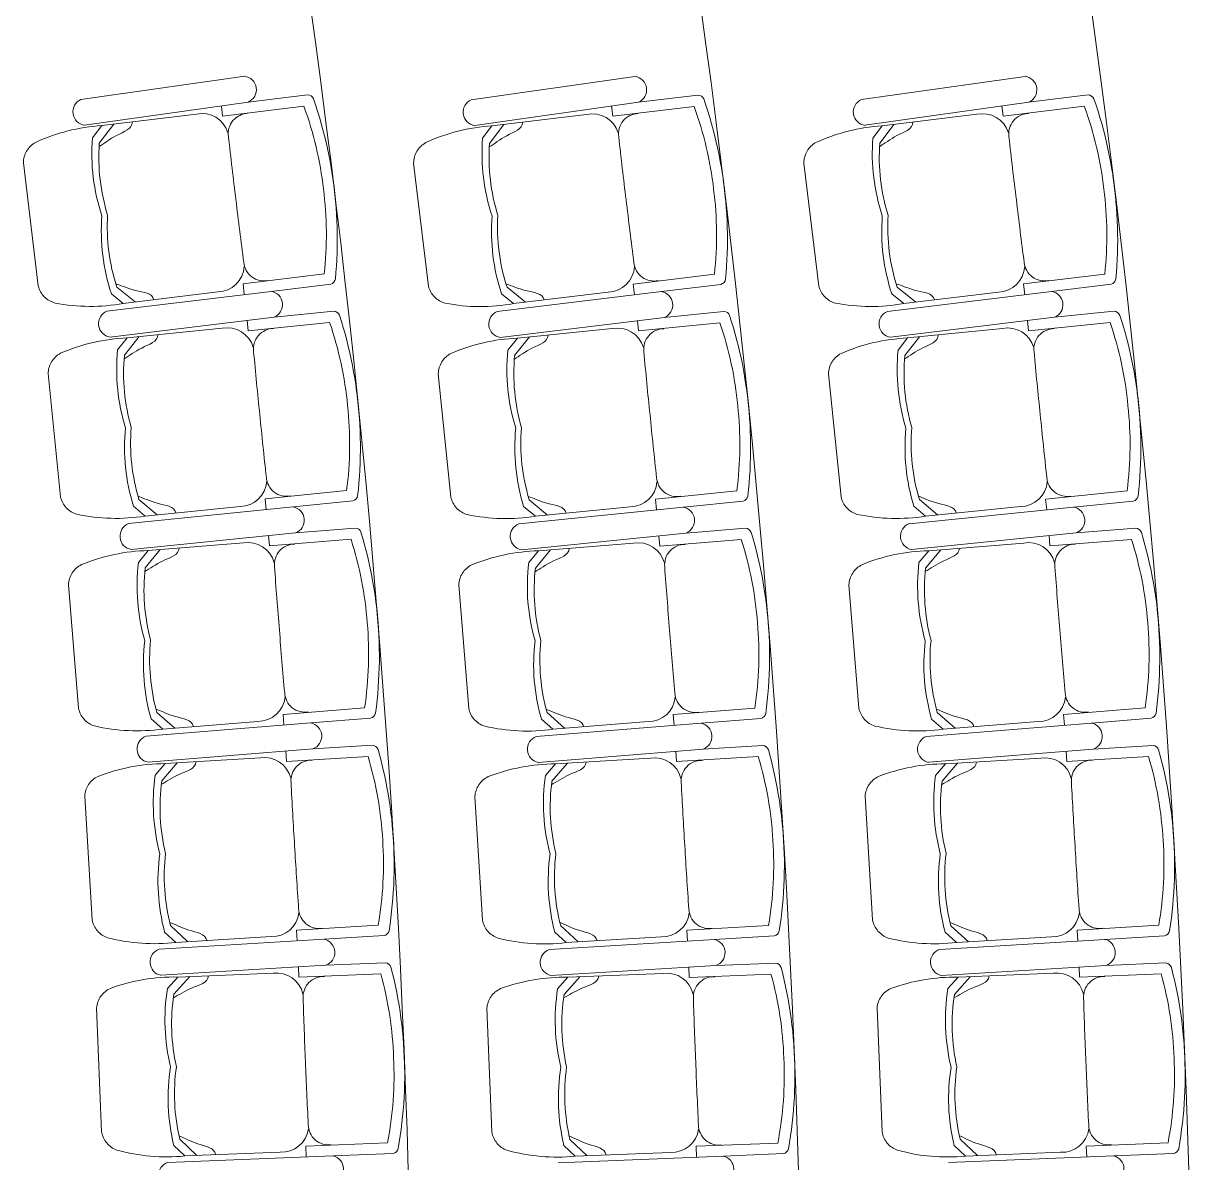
# Model space of a CAD drawing. Header units: millimetres. Extents: x 78.3 to 128, y 45 to 95.8.
# Drawn here: x 95.421 to 98.12, y 87.861 to 90.489 of the extents above; entities that cross this region are included whole.
import ezdxf

# ---------------------------------------------------------------- set-up
doc = ezdxf.new("R2010")
doc.units = ezdxf.units.MM
doc.header["$LTSCALE"] = 0.025
doc.linetypes.add('DASHED', pattern=[19.05, 12.7, -6.35])
doc.layers.add('EJES', color=7, linetype='Continuous', lineweight=0)

msp = doc.modelspace()

# ---------------------------------------------------------------- linework, layer by layer
at = {"lineweight": 15}
for p, q in [((95.9316, 90.3676), (95.5539, 90.314)), ((96.8316, 90.367), (96.4539, 90.3134)), ((97.7316, 90.3673), (97.3539, 90.3137)), ((95.9397, 90.3081), (95.5621, 90.2545)), ((96.8397, 90.3076), (96.4621, 90.254)), ((97.7397, 90.3079), (97.3621, 90.2543)), ((95.8201, 90.2801), (95.6017, 90.2536)), ((95.8777, 90.2996), (95.8806, 90.2758)), ((96.7201, 90.2795), (96.5017, 90.253)), ((96.7777, 90.299), (96.7806, 90.2752)), ((97.6201, 90.2798), (97.4017, 90.2533)), ((97.6777, 90.2993), (97.6806, 90.2755)), ((95.6017, 90.2536), (95.5803, 90.2253)), ((95.6293, 90.2569), (95.5962, 90.2132)), ((96.5017, 90.253), (96.4803, 90.2248)), ((96.5293, 90.2564), (96.4962, 90.2127)), ((97.4017, 90.2533), (97.3803, 90.225)), ((97.4293, 90.2566), (97.3962, 90.213)), ((95.6791, 89.8468), (95.6365, 89.8813)), ((95.9276, 89.8886), (95.9306, 89.8638)), ((96.5791, 89.8463), (96.5365, 89.8807)), ((96.8276, 89.8881), (96.8306, 89.8633)), ((97.4791, 89.8465), (97.4365, 89.881)), ((97.7276, 89.8883), (97.7306, 89.8635)), ((95.9925, 89.8713), (95.6137, 89.8253)), ((95.6515, 89.8434), (95.624, 89.8657)), ((95.8699, 89.8699), (95.6515, 89.8434)), ((96.8925, 89.8708), (96.5137, 89.8248)), ((96.5515, 89.8429), (96.524, 89.8652)), ((96.7699, 89.8694), (96.5515, 89.8429)), ((97.7925, 89.871), (97.4137, 89.8251)), ((97.4515, 89.8432), (97.424, 89.8655)), ((97.6699, 89.8697), (97.4515, 89.8432)), ((95.9994, 89.8117), (95.6208, 89.7657)), ((95.9372, 89.8044), (95.9396, 89.7805)), ((96.8994, 89.8112), (96.5208, 89.7652)), ((96.8372, 89.8039), (96.8396, 89.78)), ((97.7994, 89.8114), (97.4208, 89.7655)), ((97.7372, 89.8041), (97.7396, 89.7803)), ((95.688, 89.7668), (95.6541, 89.7237)), ((95.8793, 89.7861), (95.6603, 89.764)), ((96.588, 89.7662), (96.5541, 89.7232)), ((96.7793, 89.7855), (96.5603, 89.7634)), ((97.488, 89.7665), (97.4541, 89.7235)), ((97.6793, 89.7858), (97.4603, 89.7637)), ((95.6603, 89.764), (95.6384, 89.7361)), ((96.5603, 89.7634), (96.5384, 89.7356)), ((97.4603, 89.7637), (97.4384, 89.7359)), ((95.7296, 89.3557), (95.6877, 89.391)), ((95.9788, 89.3925), (95.9813, 89.3676)), ((96.6296, 89.3552), (96.5877, 89.3905)), ((96.8788, 89.392), (96.8813, 89.3671)), ((97.5296, 89.3554), (97.4877, 89.3908)), ((97.7788, 89.3922), (97.7813, 89.3674)), ((96.0433, 89.3739), (95.6638, 89.3356)), ((95.7019, 89.3529), (95.6748, 89.3758)), ((95.9208, 89.375), (95.7019, 89.3529)), ((96.9433, 89.3734), (96.5638, 89.335)), ((96.6019, 89.3524), (96.5748, 89.3752)), ((96.8208, 89.3745), (96.6019, 89.3524)), ((97.8433, 89.3736), (97.4638, 89.3353)), ((97.5019, 89.3526), (97.4748, 89.3755)), ((97.7208, 89.3748), (97.5019, 89.3526)), ((96.049, 89.3142), (95.6696, 89.2758)), ((95.9867, 89.3081), (95.9886, 89.2842)), ((96.949, 89.3136), (96.5696, 89.2753)), ((96.8867, 89.3076), (96.8886, 89.2837)), ((97.849, 89.3139), (97.4696, 89.2756)), ((97.7867, 89.3079), (97.7886, 89.284)), ((95.9284, 89.291), (95.7091, 89.2733)), ((96.8284, 89.2904), (96.6091, 89.2727)), ((97.7284, 89.2907), (97.5091, 89.273)), ((95.7091, 89.2733), (95.6866, 89.2459)), ((95.7368, 89.2755), (95.702, 89.2332)), ((96.6091, 89.2727), (96.5866, 89.2454)), ((96.6368, 89.275), (96.602, 89.2327)), ((97.5091, 89.273), (97.4866, 89.2456)), ((97.5368, 89.2752), (97.502, 89.2329)), ((96.0842, 88.8756), (95.7039, 88.8449)), ((95.7423, 88.8615), (95.7157, 88.8849)), ((95.7701, 88.8637), (95.7289, 88.8999)), ((95.9617, 88.8792), (95.7423, 88.8615)), ((96.02, 88.8955), (96.022, 88.8706)), ((96.9842, 88.8751), (96.6039, 88.8444)), ((96.6423, 88.8609), (96.6157, 88.8843)), ((96.6701, 88.8632), (96.6289, 88.8994)), ((96.8617, 88.8786), (96.6423, 88.8609)), ((96.92, 88.895), (96.922, 88.87)), ((97.8842, 88.8753), (97.5039, 88.8446)), ((97.5423, 88.8612), (97.5157, 88.8846)), ((97.5701, 88.8634), (97.5289, 88.8996)), ((97.7617, 88.8789), (97.5423, 88.8612)), ((97.82, 88.8952), (97.822, 88.8703)), ((96.0886, 88.8158), (95.7085, 88.7851)), ((95.9676, 88.795), (95.748, 88.7817)), ((96.0262, 88.811), (96.0277, 88.787)), ((96.9886, 88.8152), (96.6085, 88.7845)), ((96.8676, 88.7945), (96.648, 88.7812)), ((96.9262, 88.8104), (96.9277, 88.7865)), ((97.8886, 88.8155), (97.5085, 88.7848)), ((97.7676, 88.7947), (97.548, 88.7814)), ((97.8262, 88.8107), (97.8277, 88.7868)), ((95.748, 88.7817), (95.7249, 88.7548)), ((95.7758, 88.7834), (95.7401, 88.7418)), ((96.648, 88.7812), (96.6249, 88.7543)), ((96.6758, 88.7829), (96.6401, 88.7413)), ((97.548, 88.7814), (97.5249, 88.7545)), ((97.5758, 88.7831), (97.5401, 88.7415)), ((95.7729, 88.3693), (95.7468, 88.3932)), ((95.8007, 88.371), (95.7603, 88.408)), ((96.0512, 88.3977), (96.0527, 88.3728)), ((96.6729, 88.3688), (96.6468, 88.3927)), ((96.7007, 88.3705), (96.6603, 88.4075)), ((96.9512, 88.3972), (96.9527, 88.3723)), ((97.5729, 88.3691), (97.5468, 88.393)), ((97.6007, 88.3707), (97.5603, 88.4077)), ((97.8512, 88.3975), (97.8527, 88.3725)), ((96.115, 88.3766), (95.7341, 88.3535)), ((95.9926, 88.3826), (95.7729, 88.3693)), ((97.015, 88.376), (96.6341, 88.353)), ((96.8926, 88.3821), (96.6729, 88.3688)), ((97.915, 88.3763), (97.5341, 88.3533)), ((97.7926, 88.3823), (97.5729, 88.3691)), ((96.1182, 88.3166), (95.7376, 88.2936)), ((96.0557, 88.3131), (96.0567, 88.2891)), ((97.0182, 88.3161), (96.6376, 88.2931)), ((96.9557, 88.3126), (96.9567, 88.2886)), ((97.9182, 88.3164), (97.5376, 88.2933)), ((97.8557, 88.3128), (97.8567, 88.2889)), ((95.7769, 88.2895), (95.7533, 88.263)), ((95.8048, 88.2906), (95.7682, 88.2497)), ((95.9968, 88.2983), (95.7769, 88.2895)), ((96.6769, 88.2889), (96.6533, 88.2625)), ((96.7048, 88.29), (96.6682, 88.2492)), ((96.8968, 88.2978), (96.6769, 88.2889)), ((97.5769, 88.2892), (97.5533, 88.2628)), ((97.6048, 88.2903), (97.5682, 88.2494)), ((97.7968, 88.2981), (97.5769, 88.2892)), ((95.8214, 87.8778), (95.7817, 87.9156)), ((96.7214, 87.8772), (96.6817, 87.915)), ((97.6214, 87.8775), (97.5817, 87.9153)), ((96.1357, 87.877), (95.7545, 87.8616)), ((95.7936, 87.8766), (95.7679, 87.9011)), ((96.0134, 87.8855), (95.7936, 87.8766)), ((96.0724, 87.8995), (96.0734, 87.8745)), ((97.0357, 87.8765), (96.6545, 87.8611)), ((96.6936, 87.8761), (96.6679, 87.9006)), ((96.9134, 87.885), (96.6936, 87.8761)), ((96.9724, 87.8989), (96.9734, 87.874)), ((97.9357, 87.8767), (97.5545, 87.8614)), ((97.5936, 87.8764), (97.5679, 87.9008)), ((97.8134, 87.8852), (97.5936, 87.8764)), ((97.8724, 87.8992), (97.8734, 87.8742))]:
    msp.add_line(p, q, dxfattribs=at)
at = {"linetype": 'DASHED', "lineweight": 15}
for p, q in [((95.4211, 90.1675), (95.4555, 89.8838)), ((96.3211, 90.1669), (96.3555, 89.8833)), ((97.2211, 90.1672), (97.2555, 89.8835)), ((95.478, 89.6815), (95.5068, 89.3972)), ((96.378, 89.681), (96.4068, 89.3967)), ((97.278, 89.6812), (97.3068, 89.397)), ((95.5252, 89.1945), (95.5482, 88.9097)), ((96.4252, 89.194), (96.4482, 88.9092)), ((97.3252, 89.1942), (97.3482, 88.9094)), ((95.5625, 88.7067), (95.5798, 88.4215)), ((96.4625, 88.7061), (96.4798, 88.4209)), ((97.3625, 88.7064), (97.3798, 88.4212)), ((95.59, 88.2182), (95.6015, 87.9327)), ((96.49, 88.2176), (96.5015, 87.9321)), ((97.39, 88.2179), (97.4015, 87.9324))]:
    msp.add_line(p, q, dxfattribs=at)
at = {"lineweight": 15}
for points in [[(95.9394, 90.3081), (96.0767, 90.3248)], [(96.8394, 90.3076), (96.9767, 90.3242)], [(97.7394, 90.3078), (97.8767, 90.3245)], [(95.8806, 90.2758), (96.0679, 90.2985)], [(96.7806, 90.2752), (96.9679, 90.298)], [(97.6806, 90.2755), (97.8679, 90.2982)], [(95.9276, 89.8886), (96.1149, 89.9114)], [(96.8276, 89.8881), (97.0149, 89.9108)], [(97.7276, 89.8883), (97.9149, 89.9111)], [(95.9925, 89.8713), (96.1298, 89.888)], [(96.8925, 89.8708), (97.0298, 89.8874)], [(97.7925, 89.871), (97.9298, 89.8877)], [(95.9991, 89.8117), (96.1367, 89.8256)], [(96.8991, 89.8112), (97.0367, 89.8251)], [(97.7991, 89.8114), (97.9367, 89.8253)], [(95.9396, 89.7805), (96.1274, 89.7995)], [(96.8396, 89.78), (97.0274, 89.799)], [(97.7396, 89.7803), (97.9274, 89.7992)], [(95.9788, 89.3925), (96.1666, 89.4115)], [(96.0433, 89.3739), (96.1809, 89.3878)], [(96.8788, 89.392), (97.0666, 89.411)], [(97.7788, 89.3922), (97.9666, 89.4112)], [(97.8433, 89.3736), (97.9809, 89.3875)], [(96.9433, 89.3734), (97.0809, 89.3873)], [(96.0488, 89.3142), (96.1866, 89.3253)], [(96.9488, 89.3136), (97.0866, 89.3248)], [(97.8488, 89.3139), (97.9866, 89.325)], [(95.9886, 89.2842), (96.1767, 89.2994)], [(96.8886, 89.2837), (97.0767, 89.2989)], [(97.7886, 89.284), (97.9767, 89.2991)], [(96.02, 88.8955), (96.2081, 88.9107)], [(96.92, 88.895), (97.1081, 88.9101)], [(97.82, 88.8952), (98.0081, 88.9104)], [(96.0842, 88.8756), (96.222, 88.8867)], [(96.9842, 88.8751), (97.122, 88.8862)], [(97.8842, 88.8753), (98.022, 88.8865)], [(96.0884, 88.8157), (96.2265, 88.8241)], [(96.9884, 88.8152), (97.1265, 88.8236)], [(97.8884, 88.8155), (98.0265, 88.8238)], [(96.0277, 88.787), (96.216, 88.7984)], [(96.9277, 88.7865), (97.116, 88.7979)], [(97.8277, 88.7868), (98.016, 88.7982)], [(96.0512, 88.3977), (96.2396, 88.4091)], [(96.9512, 88.3972), (97.1396, 88.4086)], [(97.8512, 88.3975), (98.0396, 88.4089)], [(96.115, 88.3766), (96.253, 88.3849)], [(97.015, 88.376), (97.153, 88.3844)], [(97.915, 88.3763), (98.053, 88.3846)], [(96.118, 88.3166), (96.2562, 88.3222)], [(97.018, 88.3161), (97.1562, 88.3217)], [(97.918, 88.3164), (98.0562, 88.3219)], [(96.0567, 88.2891), (96.2453, 88.2967)], [(96.9567, 88.2886), (97.1453, 88.2962)], [(97.8567, 88.2889), (98.0453, 88.2965)], [(96.0724, 87.8995), (96.261, 87.9071)], [(96.9724, 87.8989), (97.161, 87.9065)], [(97.8724, 87.8992), (98.061, 87.9068)], [(96.1357, 87.877), (96.2739, 87.8826)], [(97.0357, 87.8765), (97.1739, 87.882)], [(97.9357, 87.8767), (98.0739, 87.8823)]]:
    msp.add_lwpolyline(points, dxfattribs=at)
for points in [[(96.0901, 90.3156, 0.288243), (96.0767, 90.3248, 0.288243)], [(96.0901, 90.3156, -0.060987), (96.1407, 90.0825, -0.060987)], [(96.9901, 90.3151, 0.288243), (96.9767, 90.3242, 0.288243)], [(96.9901, 90.3151, -0.060987), (97.0407, 90.0819, -0.060987)], [(97.8901, 90.3153, 0.288243), (97.8767, 90.3245, 0.288243)], [(97.8901, 90.3153, -0.060987), (97.9407, 90.0822, -0.060987)], [(95.8929, 90.2373, 0.38944), (95.8201, 90.2801, -0.177299)], [(95.939, 90.282, 0.450517), (95.8941, 90.2281, 0.003626), (95.9112, 90.083, 0.003626)], [(96.0679, 90.2985, -0.059139), (96.1131, 90.1076, -0.059139)], [(96.7929, 90.2368, 0.38944), (96.7201, 90.2795, -0.177299)], [(96.839, 90.2815, 0.450517), (96.7941, 90.2276, 0.003626), (96.8112, 90.0825, 0.003626)], [(96.9679, 90.298, -0.059139), (97.0131, 90.107, -0.059139)], [(97.6929, 90.2371, 0.38944), (97.6201, 90.2798, -0.177299)], [(97.739, 90.2817, 0.450517), (97.6941, 90.2278, 0.003626), (97.7112, 90.0828, 0.003626)], [(97.8679, 90.2982, -0.059139), (97.9131, 90.1073, -0.059139)], [(95.5803, 90.2253, 0.099555), (95.6021, 90.0455, 0.500475)], [(96.4803, 90.2248, 0.099555), (96.5021, 90.045, 0.500475)], [(97.3803, 90.225, 0.099555), (97.4021, 90.0453, 0.500475)], [(95.5962, 90.2132, 0.093035), (95.6153, 90.0471, 0.093035)], [(96.4962, 90.2127, 0.093035), (96.5153, 90.0466, 0.093035)], [(97.3962, 90.213, 0.093035), (97.4153, 90.0469, 0.093035)], [(96.1406, 89.9001, 0.060987), (96.1339, 90.1386, 0.060987)], [(97.0406, 89.8995, 0.060987), (97.0339, 90.138, 0.060987)], [(97.9406, 89.8998, 0.060987), (97.9339, 90.1383, 0.060987)], [(96.1149, 89.9114, 0.059139), (96.1131, 90.1076, 0.059139)], [(97.0149, 89.9108, 0.059139), (97.0131, 90.107, 0.059139)], [(97.9149, 89.9111, 0.059139), (97.9131, 90.1073, 0.059139)], [(95.9858, 89.8965, -0.450517), (95.9293, 89.9381, -0.003626), (95.9112, 90.083, -0.003626)], [(96.8858, 89.896, -0.450517), (96.8293, 89.9376, -0.003626), (96.8112, 90.0825, -0.003626)], [(97.7858, 89.8963, -0.450517), (97.7293, 89.9378, -0.003626), (97.7112, 90.0828, -0.003626)], [(95.624, 89.8657, -0.099555), (95.6021, 90.0455, -0.500475)], [(95.6365, 89.8813, -0.093035), (95.6153, 90.0471, -0.093035)], [(96.524, 89.8652, -0.099555), (96.5021, 90.045, -0.500475)], [(96.5365, 89.8807, -0.093035), (96.5153, 90.0466, -0.093035)], [(97.424, 89.8655, -0.099555), (97.4021, 90.0453, -0.500475)], [(97.4365, 89.881, -0.093035), (97.4153, 90.0469, -0.093035)], [(95.9304, 89.9289, -0.38944), (95.8699, 89.8699, 0.177299)], [(96.8304, 89.9283, -0.38944), (96.7699, 89.8694, 0.177299)], [(97.7304, 89.9286, -0.38944), (97.6699, 89.8697, 0.177299)], [(96.1406, 89.9001, -0.288243), (96.1298, 89.888, -0.288243)], [(97.0406, 89.8995, -0.288243), (97.0298, 89.8874, -0.288243)], [(97.9406, 89.8998, -0.288243), (97.9298, 89.8877, -0.288243)], [(96.1499, 89.8162, 0.288243), (96.1367, 89.8256, 0.288243)], [(97.0499, 89.8156, 0.288243), (97.0367, 89.8251, 0.288243)], [(97.9499, 89.8159, 0.288243), (97.9367, 89.8253, 0.288243)], [(96.1274, 89.7995, -0.059139), (96.1687, 89.6077, -0.059139)], [(96.1499, 89.8162, -0.060987), (96.1958, 89.582, -0.060987)], [(97.0274, 89.799, -0.059139), (97.0687, 89.6072, -0.059139)], [(97.0499, 89.8156, -0.060987), (97.0958, 89.5815, -0.060987)], [(97.9274, 89.7992, -0.059139), (97.9687, 89.6074, -0.059139)], [(97.9499, 89.8159, -0.060987), (97.9958, 89.5818, -0.060987)], [(95.9512, 89.7419, 0.38944), (95.8793, 89.7861, -0.177299)], [(95.9982, 89.7856, 0.450517), (95.9521, 89.7326, 0.003626), (95.9663, 89.5872, 0.003626)], [(96.8512, 89.7414, 0.38944), (96.7793, 89.7855, -0.177299)], [(96.8982, 89.7851, 0.450517), (96.8521, 89.7321, 0.003626), (96.8663, 89.5867, 0.003626)], [(97.7512, 89.7416, 0.38944), (97.6793, 89.7858, -0.177299)], [(97.7982, 89.7853, 0.450517), (97.7521, 89.7324, 0.003626), (97.7663, 89.587, 0.003626)], [(95.6384, 89.7361, 0.099555), (95.6566, 89.556, 0.500475)], [(95.6541, 89.7237, 0.093035), (95.6698, 89.5573, 0.093035)], [(96.5384, 89.7356, 0.099555), (96.5566, 89.5554, 0.500475)], [(96.5541, 89.7232, 0.093035), (96.5698, 89.5568, 0.093035)], [(97.4384, 89.7359, 0.099555), (97.4566, 89.5557, 0.500475)], [(97.4541, 89.7235, 0.093035), (97.4698, 89.557, 0.093035)], [(96.192, 89.3997, 0.060987), (96.1901, 89.6383, 0.060987)], [(97.092, 89.3991, 0.060987), (97.0901, 89.6377, 0.060987)], [(97.992, 89.3994, 0.060987), (97.9901, 89.638, 0.060987)], [(96.1666, 89.4115, 0.059139), (96.1687, 89.6077, 0.059139)], [(97.0666, 89.411, 0.059139), (97.0687, 89.6072, 0.059139)], [(97.9666, 89.4112, 0.059139), (97.9687, 89.6074, 0.059139)], [(96.0372, 89.3993, -0.450517), (95.9815, 89.442, -0.003626), (95.9663, 89.5872, -0.003626)], [(96.9372, 89.3987, -0.450517), (96.8815, 89.4414, -0.003626), (96.8663, 89.5867, -0.003626)], [(97.8372, 89.399, -0.450517), (97.7815, 89.4417, -0.003626), (97.7663, 89.587, -0.003626)], [(95.6748, 89.3758, -0.099555), (95.6566, 89.556, -0.500475)], [(95.6877, 89.391, -0.093035), (95.6698, 89.5573, -0.093035)], [(96.5748, 89.3752, -0.099555), (96.5566, 89.5554, -0.500475)], [(96.5877, 89.3905, -0.093035), (96.5698, 89.5568, -0.093035)], [(97.4748, 89.3755, -0.099555), (97.4566, 89.5557, -0.500475)], [(97.4877, 89.3908, -0.093035), (97.4698, 89.557, -0.093035)], [(95.9824, 89.4327, -0.38944), (95.9208, 89.375, 0.177299)], [(96.8824, 89.4322, -0.38944), (96.8208, 89.3745, 0.177299)], [(97.7824, 89.4324, -0.38944), (97.7208, 89.3748, 0.177299)], [(96.192, 89.3997, -0.288243), (96.1809, 89.3878, -0.288243)], [(97.092, 89.3991, -0.288243), (97.0809, 89.3873, -0.288243)], [(97.992, 89.3994, -0.288243), (97.9809, 89.3875, -0.288243)], [(96.1996, 89.3156, 0.288243), (96.1866, 89.3253, 0.288243)], [(96.1996, 89.3156, -0.060987), (96.2408, 89.0806, -0.060987)], [(97.0996, 89.3151, 0.288243), (97.0866, 89.3248, 0.288243)], [(97.0996, 89.3151, -0.060987), (97.1408, 89.0801, -0.060987)], [(97.9996, 89.3153, 0.288243), (97.9866, 89.325, 0.288243)], [(97.9996, 89.3153, -0.060987), (98.0408, 89.0803, -0.060987)], [(95.9995, 89.2453, 0.38944), (95.9284, 89.291, -0.177299)], [(96.0473, 89.2881, 0.450517), (96.0002, 89.2361, 0.003626), (96.0115, 89.0904, 0.003626)], [(96.1767, 89.2994, -0.059139), (96.2142, 89.1068, -0.059139)], [(96.8995, 89.2448, 0.38944), (96.8284, 89.2904, -0.177299)], [(96.9473, 89.2876, 0.450517), (96.9002, 89.2355, 0.003626), (96.9115, 89.0899, 0.003626)], [(97.0767, 89.2989, -0.059139), (97.1142, 89.1063, -0.059139)], [(97.7995, 89.2451, 0.38944), (97.7284, 89.2907, -0.177299)], [(97.8473, 89.2879, 0.450517), (97.8002, 89.2358, 0.003626), (97.8115, 89.0902, 0.003626)], [(97.9767, 89.2991, -0.059139), (98.0142, 89.1065, -0.059139)], [(95.6866, 89.2459, 0.099555), (95.7011, 89.0654, 0.500475)], [(95.702, 89.2332, 0.093035), (95.7144, 89.0665, 0.093035)], [(96.5866, 89.2454, 0.099555), (96.6011, 89.0649, 0.500475)], [(96.602, 89.2327, 0.093035), (96.6144, 89.0659, 0.093035)], [(97.4866, 89.2456, 0.099555), (97.5011, 89.0651, 0.500475)], [(97.502, 89.2329, 0.093035), (97.5144, 89.0662, 0.093035)], [(96.2333, 88.8984, 0.060987), (96.2362, 89.1369, 0.060987)], [(97.1333, 88.8978, 0.060987), (97.1362, 89.1364, 0.060987)], [(98.0333, 88.8981, 0.060987), (98.0362, 89.1367, 0.060987)], [(96.2081, 88.9107, 0.059139), (96.2142, 89.1068, 0.059139)], [(97.1081, 88.9101, 0.059139), (97.1142, 89.1063, 0.059139)], [(98.0081, 88.9104, 0.059139), (98.0142, 89.1065, 0.059139)], [(95.7157, 88.8849, -0.099555), (95.7011, 89.0654, -0.500475)], [(95.7289, 88.8999, -0.093035), (95.7144, 89.0665, -0.093035)], [(96.0785, 88.9011, -0.450517), (96.0237, 88.9449, -0.003626), (96.0115, 89.0904, -0.003626)], [(96.6157, 88.8843, -0.099555), (96.6011, 89.0649, -0.500475)], [(96.6289, 88.8994, -0.093035), (96.6144, 89.0659, -0.093035)], [(96.9785, 88.9005, -0.450517), (96.9237, 88.9444, -0.003626), (96.9115, 89.0899, -0.003626)], [(97.5157, 88.8846, -0.099555), (97.5011, 89.0651, -0.500475)], [(97.5289, 88.8996, -0.093035), (97.5144, 89.0662, -0.093035)], [(97.8785, 88.9008, -0.450517), (97.8237, 88.9446, -0.003626), (97.8115, 89.0902, -0.003626)], [(96.0245, 88.9356, -0.38944), (95.9617, 88.8792, 0.177299)], [(96.9245, 88.9351, -0.38944), (96.8617, 88.8786, 0.177299)], [(97.8245, 88.9353, -0.38944), (97.7617, 88.8789, 0.177299)], [(96.2333, 88.8984, -0.288243), (96.222, 88.8867, -0.288243)], [(97.1333, 88.8978, -0.288243), (97.122, 88.8862, -0.288243)], [(98.0333, 88.8981, -0.288243), (98.022, 88.8865, -0.288243)], [(96.2392, 88.8142, 0.288243), (96.2265, 88.8241, 0.288243)], [(97.1392, 88.8136, 0.288243), (97.1265, 88.8236, 0.288243)], [(98.0392, 88.8139, 0.288243), (98.0265, 88.8238, 0.288243)], [(96.0377, 88.7479, 0.38944), (95.9676, 88.795, -0.177299)], [(96.216, 88.7984, -0.059139), (96.2497, 88.6051, -0.059139)], [(96.2392, 88.8142, -0.060987), (96.2757, 88.5784, -0.060987)], [(96.9377, 88.7474, 0.38944), (96.8676, 88.7945, -0.177299)], [(97.116, 88.7979, -0.059139), (97.1497, 88.6046, -0.059139)], [(97.1392, 88.8136, -0.060987), (97.1757, 88.5778, -0.060987)], [(97.8377, 88.7477, 0.38944), (97.7676, 88.7947, -0.177299)], [(98.016, 88.7982, -0.059139), (98.0497, 88.6048, -0.059139)], [(98.0392, 88.8139, -0.060987), (98.0757, 88.5781, -0.060987)], [(96.0864, 88.7897, 0.450517), (96.0383, 88.7386, 0.003626), (96.0466, 88.5928, 0.003626)], [(96.9864, 88.7892, 0.450517), (96.9383, 88.7381, 0.003626), (96.9466, 88.5923, 0.003626)], [(97.8864, 88.7895, 0.450517), (97.8383, 88.7384, 0.003626), (97.8466, 88.5926, 0.003626)], [(95.7249, 88.7548, 0.099555), (95.7358, 88.574, 0.500475)], [(95.7401, 88.7418, 0.093035), (95.7491, 88.5748, 0.093035)], [(96.6249, 88.7543, 0.099555), (96.6358, 88.5735, 0.500475)], [(96.6401, 88.7413, 0.093035), (96.6491, 88.5743, 0.093035)], [(97.5249, 88.7545, 0.099555), (97.5358, 88.5738, 0.500475)], [(97.5401, 88.7415, 0.093035), (97.5491, 88.5746, 0.093035)], [(96.2645, 88.3963, 0.060987), (96.2723, 88.6348, 0.060987)], [(97.1645, 88.3958, 0.060987), (97.1723, 88.6342, 0.060987)], [(98.0645, 88.3961, 0.060987), (98.0723, 88.6345, 0.060987)], [(96.2396, 88.4091, 0.059139), (96.2497, 88.6051, 0.059139)], [(98.0396, 88.4089, 0.059139), (98.0497, 88.6048, 0.059139)], [(96.1099, 88.4021, -0.450517), (96.0559, 88.4471, -0.003626), (96.0466, 88.5928, -0.003626)], [(97.0099, 88.4016, -0.450517), (96.9559, 88.4465, -0.003626), (96.9466, 88.5923, -0.003626)], [(97.1396, 88.4086, 0.059139), (97.1497, 88.6046, 0.059139)], [(97.9099, 88.4019, -0.450517), (97.8559, 88.4468, -0.003626), (97.8466, 88.5926, -0.003626)], [(95.7468, 88.3932, -0.099555), (95.7358, 88.574, -0.500475)], [(95.7603, 88.408, -0.093035), (95.7491, 88.5748, -0.093035)], [(96.6468, 88.3927, -0.099555), (96.6358, 88.5735, -0.500475)], [(96.6603, 88.4075, -0.093035), (96.6491, 88.5743, -0.093035)], [(97.5468, 88.393, -0.099555), (97.5358, 88.5738, -0.500475)], [(97.5603, 88.4077, -0.093035), (97.5491, 88.5746, -0.093035)], [(96.0565, 88.4378, -0.38944), (95.9926, 88.3826, 0.177299)], [(96.9565, 88.4372, -0.38944), (96.8926, 88.3821, 0.177299)], [(97.8565, 88.4375, -0.38944), (97.7926, 88.3823, 0.177299)], [(96.2645, 88.3963, -0.288243), (96.253, 88.3849, -0.288243)], [(97.1645, 88.3958, -0.288243), (97.153, 88.3844, -0.288243)], [(98.0645, 88.3961, -0.288243), (98.053, 88.3846, -0.288243)], [(96.2688, 88.312, 0.288243), (96.2562, 88.3222, 0.288243)], [(96.2688, 88.312, -0.060987), (96.3004, 88.0755, -0.060987)], [(97.1688, 88.3115, 0.288243), (97.1562, 88.3217, 0.288243)], [(97.1688, 88.3115, -0.060987), (97.2004, 88.075, -0.060987)], [(98.0688, 88.3117, 0.288243), (98.0562, 88.3219, 0.288243)], [(98.0688, 88.3117, -0.060987), (98.1004, 88.0753, -0.060987)], [(96.0659, 88.2499, 0.38944), (95.9968, 88.2983, -0.177299)], [(96.1155, 88.2907, 0.450517), (96.0663, 88.2406, 0.003626), (96.0717, 88.0946, 0.003626)], [(96.2453, 88.2967, -0.059139), (96.275, 88.1028, -0.059139)], [(96.9659, 88.2493, 0.38944), (96.8968, 88.2978, -0.177299)], [(97.0155, 88.2901, 0.450517), (96.9663, 88.24, 0.003626), (96.9717, 88.0941, 0.003626)], [(97.1453, 88.2962, -0.059139), (97.175, 88.1023, -0.059139)], [(97.8659, 88.2496, 0.38944), (97.7968, 88.2981, -0.177299)], [(97.9155, 88.2904, 0.450517), (97.8663, 88.2403, 0.003626), (97.8717, 88.0943, 0.003626)], [(98.0453, 88.2965, -0.059139), (98.075, 88.1025, -0.059139)], [(95.7533, 88.263, 0.099555), (95.7606, 88.0821, 0.500475)], [(96.6533, 88.2625, 0.099555), (96.6606, 88.0815, 0.500475)], [(97.5533, 88.2628, 0.099555), (97.5606, 88.0818, 0.500475)], [(95.7682, 88.2497, 0.093035), (95.7739, 88.0826, 0.093035)], [(96.6682, 88.2492, 0.093035), (96.6739, 88.0821, 0.093035)], [(97.5682, 88.2494, 0.093035), (97.5739, 88.0823, 0.093035)], [(96.2856, 87.8937, 0.060987), (96.2982, 88.132, 0.060987)], [(97.1856, 87.8932, 0.060987), (97.1982, 88.1315, 0.060987)], [(98.0856, 87.8935, 0.060987), (98.0982, 88.1317, 0.060987)], [(96.1311, 87.9027, -0.450517), (96.0781, 87.9487, -0.003626), (96.0717, 88.0946, -0.003626)], [(96.261, 87.9071, 0.059139), (96.275, 88.1028, 0.059139)], [(97.0311, 87.9021, -0.450517), (96.9781, 87.9481, -0.003626), (96.9717, 88.0941, -0.003626)], [(97.161, 87.9065, 0.059139), (97.175, 88.1023, 0.059139)], [(97.9311, 87.9024, -0.450517), (97.8781, 87.9484, -0.003626), (97.8717, 88.0943, -0.003626)], [(98.061, 87.9068, 0.059139), (98.075, 88.1025, 0.059139)], [(95.7679, 87.9011, -0.099555), (95.7606, 88.0821, -0.500475)], [(95.7817, 87.9156, -0.093035), (95.7739, 88.0826, -0.093035)], [(96.6679, 87.9006, -0.099555), (96.6606, 88.0815, -0.500475)], [(96.6817, 87.915, -0.093035), (96.6739, 88.0821, -0.093035)], [(97.5679, 87.9008, -0.099555), (97.5606, 88.0818, -0.500475)], [(97.5817, 87.9153, -0.093035), (97.5739, 88.0823, -0.093035)], [(96.0785, 87.9394, -0.38944), (96.0134, 87.8855, 0.177299)], [(96.9785, 87.9388, -0.38944), (96.9134, 87.885, 0.177299)], [(97.8785, 87.9391, -0.38944), (97.8134, 87.8852, 0.177299)], [(96.2856, 87.8937, -0.288243), (96.2739, 87.8826, -0.288243)], [(97.1856, 87.8932, -0.288243), (97.1739, 87.882, -0.288243)], [(98.0856, 87.8935, -0.288243), (98.0739, 87.8823, -0.288243)]]:
    msp.add_lwpolyline(points, format="xyb", dxfattribs=at)
at = {"linetype": 'DASHED', "lineweight": 15}
for points in [[(95.6017, 90.2536, 0.09218), (95.449, 90.2149, 0.273589), (95.4211, 90.1675, 0.273589)], [(96.5017, 90.253, 0.09218), (96.349, 90.2144, 0.273589), (96.3211, 90.1669, 0.273589)], [(97.4017, 90.2533, 0.09218), (97.249, 90.2147, 0.273589), (97.2211, 90.1672, 0.273589)], [(95.6515, 89.8434, -0.09218), (95.494, 89.8444, -0.273589), (95.4555, 89.8838, -0.273589)], [(96.5515, 89.8429, -0.09218), (96.394, 89.8439, -0.273589), (96.3555, 89.8833, -0.273589)], [(97.4515, 89.8432, -0.09218), (97.294, 89.8441, -0.273589), (97.2555, 89.8835, -0.273589)], [(95.6603, 89.764, 0.09218), (95.5069, 89.7284, 0.273589), (95.478, 89.6815, 0.273589)], [(96.5603, 89.7634, 0.09218), (96.4069, 89.7279, 0.273589), (96.378, 89.681, 0.273589)], [(97.4603, 89.7637, 0.09218), (97.3069, 89.7281, 0.273589), (97.278, 89.6812, 0.273589)], [(95.7019, 89.3529, -0.09218), (95.5444, 89.357, -0.273589), (95.5068, 89.3972, -0.273589)], [(96.6019, 89.3524, -0.09218), (96.4444, 89.3565, -0.273589), (96.4068, 89.3967, -0.273589)], [(97.5019, 89.3526, -0.09218), (97.3444, 89.3568, -0.273589), (97.3068, 89.397, -0.273589)], [(95.7091, 89.2733, 0.09218), (95.555, 89.2408, 0.273589), (95.5252, 89.1945, 0.273589)], [(96.6091, 89.2727, 0.09218), (96.455, 89.2403, 0.273589), (96.4252, 89.194, 0.273589)], [(97.5091, 89.273, 0.09218), (97.355, 89.2406, 0.273589), (97.3252, 89.1942, 0.273589)], [(95.7423, 88.8615, -0.09218), (95.585, 88.8688, -0.273589), (95.5482, 88.9097, -0.273589)], [(96.6423, 88.8609, -0.09218), (96.485, 88.8682, -0.273589), (96.4482, 88.9092, -0.273589)], [(97.5423, 88.8612, -0.09218), (97.385, 88.8685, -0.273589), (97.3482, 88.9094, -0.273589)], [(95.748, 88.7817, 0.09218), (95.5932, 88.7524, 0.273589), (95.5625, 88.7067, 0.273589)], [(96.648, 88.7812, 0.09218), (96.4932, 88.7518, 0.273589), (96.4625, 88.7061, 0.273589)], [(97.548, 88.7814, 0.09218), (97.3932, 88.7521, 0.273589), (97.3625, 88.7064, 0.273589)], [(95.7729, 88.3693, -0.09218), (95.6158, 88.3798, -0.273589), (95.5798, 88.4215, -0.273589)], [(96.6729, 88.3688, -0.09218), (96.5158, 88.3793, -0.273589), (96.4798, 88.4209, -0.273589)], [(97.5729, 88.3691, -0.09218), (97.4158, 88.3795, -0.273589), (97.3798, 88.4212, -0.273589)], [(95.7769, 88.2895, 0.09218), (95.6216, 88.2632, 0.273589), (95.59, 88.2182, 0.273589)], [(96.6769, 88.2889, 0.09218), (96.5216, 88.2627, 0.273589), (96.49, 88.2176, 0.273589)], [(97.5769, 88.2892, 0.09218), (97.4216, 88.263, 0.273589), (97.39, 88.2179, 0.273589)], [(95.7936, 87.8766, -0.09218), (95.6367, 87.8903, -0.273589), (95.6015, 87.9327, -0.273589)], [(96.6936, 87.8761, -0.09218), (96.5367, 87.8897, -0.273589), (96.5015, 87.9321, -0.273589)], [(97.5936, 87.8764, -0.09218), (97.4367, 87.89, -0.273589), (97.4015, 87.9324, -0.273589)]]:
    msp.add_lwpolyline(points, format="xyb", dxfattribs=at)
at = {"lineweight": 15}
for centre, start, end in [((95.9273, 90.3367), 293.4557, 82.5601), ((96.8273, 90.3362), 293.4557, 82.5601), ((97.7273, 90.3364), 293.4557, 82.5601), ((95.5664, 90.2854), 113.6059, 262.7103), ((96.4664, 90.2849), 113.6059, 262.7103), ((97.3664, 90.2851), 113.6059, 262.7103), ((95.9875, 89.8405), 292.3019, 81.4063), ((96.8875, 89.84), 292.3019, 81.4063), ((97.7875, 89.8403), 292.3019, 81.4063), ((95.6256, 89.7965), 112.4521, 261.5565), ((96.5256, 89.796), 112.4521, 261.5565), ((97.4256, 89.7962), 112.4521, 261.5565), ((96.0378, 89.3432), 291.148, 80.2524), ((96.9378, 89.3427), 291.148, 80.2524), ((97.8378, 89.343), 291.148, 80.2524), ((95.6751, 89.3065), 111.2982, 260.4026), ((96.5751, 89.306), 111.2982, 260.4026), ((97.4751, 89.3063), 111.2982, 260.4026), ((96.078, 88.845), 289.9942, 79.0986), ((96.978, 88.8445), 289.9942, 79.0986), ((97.878, 88.8448), 289.9942, 79.0986), ((95.7146, 88.8156), 110.1444, 259.2488), ((96.6146, 88.8151), 110.1444, 259.2488), ((97.5146, 88.8154), 110.1444, 259.2488), ((96.1082, 88.3461), 288.8403, 77.9447), ((97.0082, 88.3456), 288.8403, 77.9447), ((97.9082, 88.3459), 288.8403, 77.9447), ((95.7443, 88.324), 108.9906, 258.0949), ((96.6443, 88.3235), 108.9906, 258.0949), ((97.5443, 88.3238), 108.9906, 258.0949), ((96.1283, 87.8467), 287.6865, 76.7909), ((97.0283, 87.8462), 287.6865, 76.7909), ((97.9283, 87.8465), 287.6865, 76.7909), ((95.764, 87.832), 107.8367, 256.9411)]:
    msp.add_arc(centre, 0.0312, start, end, dxfattribs=at)
for points in [[(95.6725, 90.2621), (95.672, 90.2453), (95.6382, 90.2361), (95.606, 90.2117), (95.5957, 90.2051)], [(96.5725, 90.2616), (96.572, 90.2448), (96.5382, 90.2356), (96.506, 90.2111), (96.4957, 90.2046)], [(97.4725, 90.2619), (97.472, 90.2451), (97.4382, 90.2358), (97.406, 90.2114), (97.3957, 90.2049)], [(95.7223, 89.852), (95.7178, 89.8682), (95.6827, 89.8691), (95.6457, 89.8851), (95.6341, 89.889)], [(96.6223, 89.8515), (96.6178, 89.8677), (96.5827, 89.8686), (96.5457, 89.8846), (96.5341, 89.8885)], [(97.5223, 89.8518), (97.5178, 89.868), (97.4827, 89.8688), (97.4457, 89.8849), (97.4341, 89.8887)], [(95.7312, 89.7711), (95.7305, 89.7543), (95.6964, 89.7458), (95.6638, 89.722), (95.6534, 89.7157)], [(96.6312, 89.7706), (96.6305, 89.7538), (96.5964, 89.7452), (96.5638, 89.7215), (96.5534, 89.7151)], [(97.5312, 89.7709), (97.5305, 89.754), (97.4964, 89.7455), (97.4638, 89.7217), (97.4534, 89.7154)], [(95.7728, 89.3601), (95.7687, 89.3764), (95.7336, 89.3779), (95.6969, 89.3947), (95.6854, 89.3988)], [(96.6728, 89.3595), (96.6687, 89.3759), (96.6336, 89.3774), (96.5969, 89.3942), (96.5854, 89.3983)], [(97.5728, 89.3598), (97.5687, 89.3761), (97.5336, 89.3777), (97.4969, 89.3945), (97.4854, 89.3986)], [(95.7801, 89.279), (95.779, 89.2622), (95.7448, 89.2544), (95.7117, 89.2312), (95.7012, 89.2251)], [(96.6801, 89.2785), (96.679, 89.2617), (96.6448, 89.2538), (96.6117, 89.2307), (96.6012, 89.2246)], [(97.5801, 89.2787), (97.579, 89.262), (97.5448, 89.2541), (97.5117, 89.231), (97.5012, 89.2249)], [(95.8134, 88.8672), (95.8096, 88.8836), (95.7746, 88.8859), (95.7382, 88.9034), (95.7268, 88.9077)], [(96.7134, 88.8667), (96.7096, 88.8831), (96.6746, 88.8853), (96.6382, 88.9028), (96.6268, 88.9072)], [(97.6134, 88.8669), (97.6096, 88.8833), (97.5746, 88.8856), (97.5382, 88.9031), (97.5268, 88.9074)], [(95.8191, 88.786), (95.8177, 88.7692), (95.7833, 88.7621), (95.7497, 88.7396), (95.7391, 88.7337)], [(96.7191, 88.7855), (96.7177, 88.7687), (96.6833, 88.7616), (96.6497, 88.7391), (96.6391, 88.7332)], [(97.6191, 88.7857), (97.6177, 88.769), (97.5833, 88.7618), (97.5497, 88.7394), (97.5391, 88.7335)], [(95.8441, 88.3736), (95.8406, 88.3901), (95.8056, 88.3931), (95.7696, 88.4113), (95.7583, 88.4159)], [(96.7441, 88.3731), (96.7406, 88.3896), (96.7056, 88.3925), (96.6696, 88.4108), (96.6583, 88.4153)], [(97.6441, 88.3734), (97.6406, 88.3898), (97.6056, 88.3928), (97.5696, 88.411), (97.5583, 88.4156)], [(95.8482, 88.2923), (95.8464, 88.2756), (95.8119, 88.2691), (95.7779, 88.2474), (95.7671, 88.2417)], [(96.7482, 88.2918), (96.7464, 88.2751), (96.7119, 88.2686), (96.6779, 88.2468), (96.6671, 88.2412)], [(97.6482, 88.2921), (97.6464, 88.2753), (97.6119, 88.2689), (97.5779, 88.2471), (97.5671, 88.2414)], [(95.8648, 87.8795), (95.8617, 87.8961), (95.8268, 87.8997), (95.7911, 87.9187), (95.7799, 87.9235)], [(96.7648, 87.879), (96.7617, 87.8955), (96.7268, 87.8992), (96.6911, 87.9182), (96.6799, 87.9229)], [(97.6648, 87.8793), (97.6617, 87.8958), (97.6268, 87.8995), (97.5911, 87.9184), (97.5799, 87.9232)]]:
    msp.add_open_spline(points, degree=3, knots=[0.37893339, 0.37893339, 0.37893339, 0.37893339, 0.42941299, 0.47201415, 0.47201415, 0.47201415, 0.47201415], dxfattribs=at)
at = {"layer": 'EJES', "color": 3, "linetype": 'Continuous'}
for centre in [(71.32, 87.0971), (72.22, 87.0966), (73.12, 87.0969)]:
    msp.add_arc(centre, 25, 346.29045, 13.70955, dxfattribs=at)

doc.saveas('drawing.dxf')
